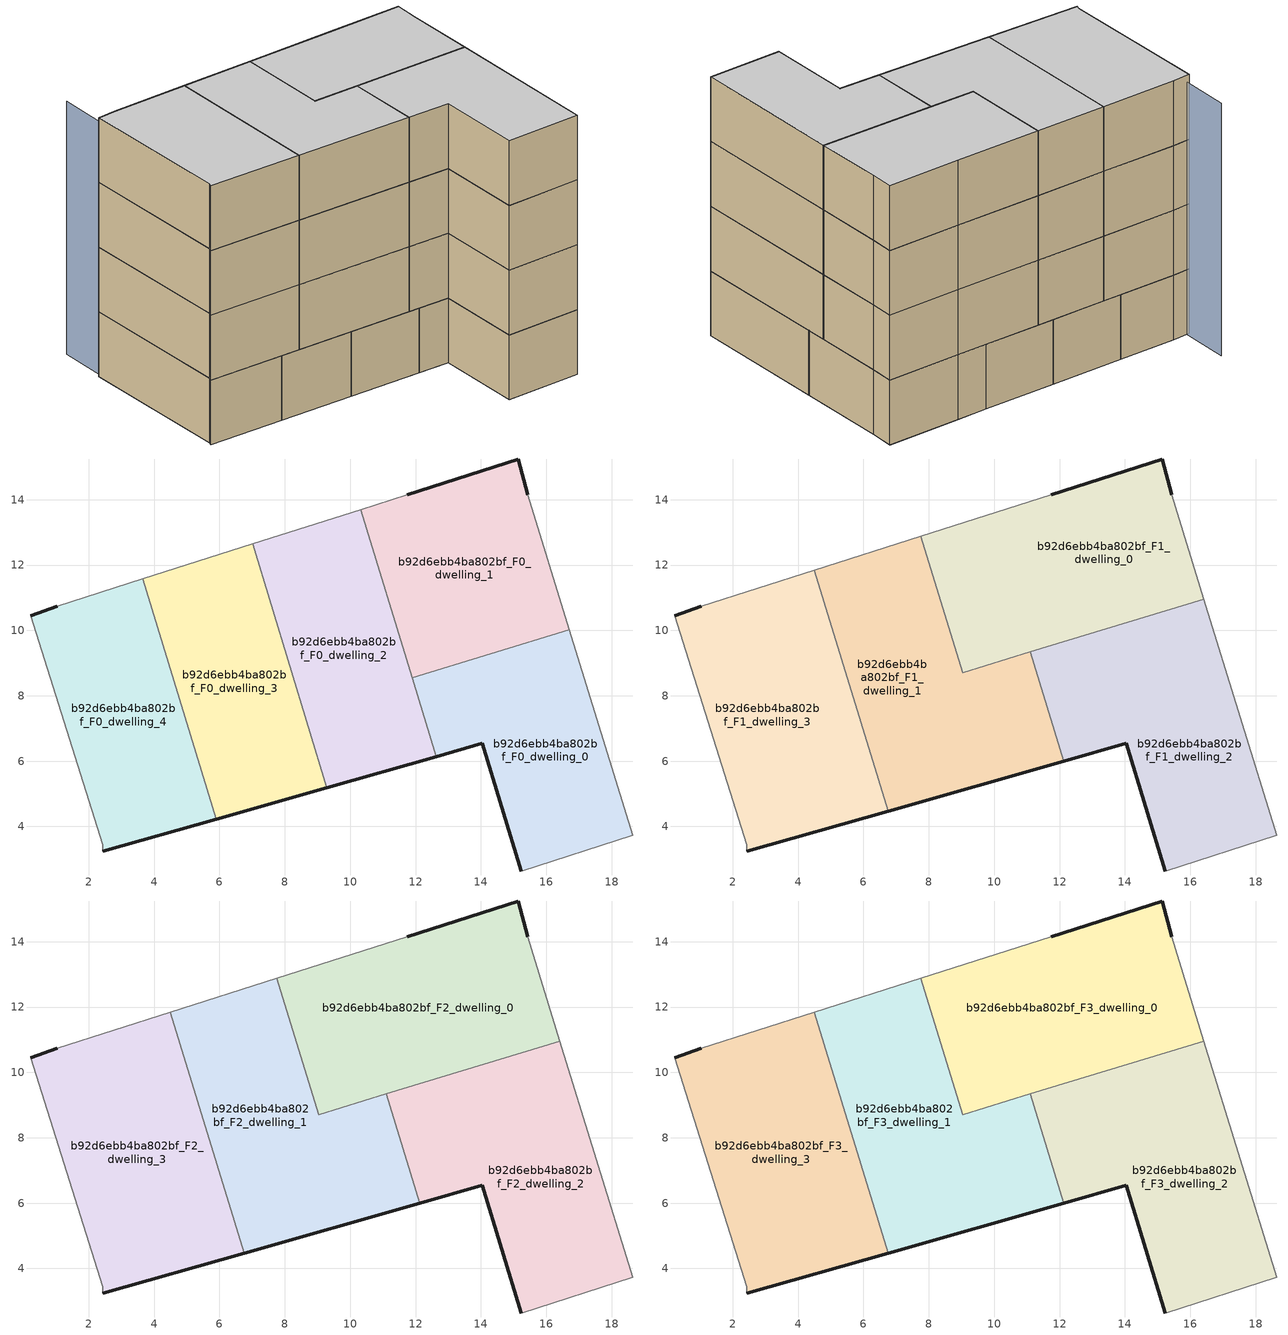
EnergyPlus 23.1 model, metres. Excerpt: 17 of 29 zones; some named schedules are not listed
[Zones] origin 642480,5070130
b92d6ebb4ba802bf_F0_dwelling_0
 floor ground (EU_floor_Construction): 18.64,3.74 16.71,10.01 11.9,8.54 12.63,6.14 14.04,6.54 15.24,2.64 z0
 wall outside (EU_wall_Construction): 15.24,2.64 14.04,6.54 12.63,6.14 z0:3
 wall to b92d6ebb4ba802bf_F0_dwelling_1 (EU_wall_Construction): 11.9,8.54 16.71,10.01 z0:3
 wall adiabatic (EU_wall_Construction): 16.71,10.01 18.64,3.74 15.24,2.64 z0:3
 wall to b92d6ebb4ba802bf_F0_dwelling_2 (EU_wall_Construction): 12.63,6.14 11.9,8.54 z0:3
b92d6ebb4ba802bf_F0_dwelling_1
 floor ground (EU_floor_Construction): 16.71,10.01 15.44,14.14 15.14,15.25 11.74,14.15 10.33,13.7 11.9,8.54 z0
 wall outside (EU_wall_Construction): 11.74,14.15 15.14,15.25 15.44,14.14 z0:3
 wall adiabatic (EU_wall_Construction): 10.33,13.7 11.74,14.15 / 15.44,14.14 16.71,10.01 z0:3
 wall to b92d6ebb4ba802bf_F0_dwelling_2 (EU_wall_Construction): 11.9,8.55 10.33,13.7 z0:3
b92d6ebb4ba802bf_F0_dwelling_2
 floor ground (EU_floor_Construction): 12.63,6.14 10.33,13.7 7.01,12.65 9.29,5.19 z0
 wall outside (EU_wall_Construction): 12.63,6.14 9.29,5.19 z0:3
 wall to b92d6ebb4ba802bf_F0_dwelling_3 (EU_wall_Construction): 9.29,5.19 7.01,12.65 z0:3
 wall adiabatic (EU_wall_Construction): 7.01,12.65 10.33,13.7 z0:3
b92d6ebb4ba802bf_F0_dwelling_3
 floor ground (EU_floor_Construction): 9.29,5.19 7.01,12.65 3.66,11.58 5.9,4.23 z0
 wall outside (EU_wall_Construction): 9.29,5.19 5.9,4.23 z0:3
 wall to b92d6ebb4ba802bf_F0_dwelling_4 (EU_wall_Construction): 5.9,4.23 3.66,11.58 z0:3
 wall adiabatic (EU_wall_Construction): 3.66,11.58 7.01,12.65 z0:3
b92d6ebb4ba802bf_F0_dwelling_4
 floor ground (EU_floor_Construction): 5.9,4.23 3.66,11.58 1.03,10.75 0.23,10.45 2.43,3.44 2.43,3.24 z0
 wall outside (EU_wall_Construction): 0.23,10.45 1.03,10.75 / 5.9,4.23 2.43,3.24 z0:3
 wall adiabatic (EU_wall_Construction): 2.43,3.24 2.43,3.44 0.23,10.45 / 1.03,10.75 3.66,11.58 z0:3
b92d6ebb4ba802bf_F1_dwelling_0
 floor to b92d6ebb4ba802bf_F0_dwelling_1 (EU_floor_Construction): 16.42,10.96 15.44,14.14 15.14,15.25 11.74,14.15 10.33,13.7 11.61,9.49 z3
 floor to b92d6ebb4ba802bf_F0_dwelling_2 (EU_floor_Construction): 11.61,9.49 10.33,13.7 7.76,12.88 9.03,8.71 z3
 wall outside (EU_wall_Construction): 11.74,14.15 15.14,15.25 15.44,14.14 z3:6
 wall adiabatic (EU_wall_Construction): 15.44,14.14 16.42,10.96 / 7.76,12.88 11.74,14.15 z3:6
 wall to b92d6ebb4ba802bf_F1_dwelling_1 (EU_wall_Construction): 11.11,9.34 9.03,8.71 7.76,12.88 z3:6
 wall to b92d6ebb4ba802bf_F1_dwelling_2 (EU_wall_Construction): 16.42,10.96 11.11,9.34 z3:6
b92d6ebb4ba802bf_F1_dwelling_1
 floor to b92d6ebb4ba802bf_F0_dwelling_3 (EU_floor_Construction): 9.29,5.19 7.01,12.65 4.5,11.85 6.75,4.47 z3
 floor to b92d6ebb4ba802bf_F0_dwelling_2 (EU_floor_Construction): 12.13,6 11.11,9.34 9.03,8.71 7.76,12.88 7.01,12.65 9.29,5.19 z3
 wall outside (EU_wall_Construction): 12.13,6 6.75,4.47 z3:6
 wall to b92d6ebb4ba802bf_F1_dwelling_2 (EU_wall_Construction): 11.11,9.34 12.13,6 z3:6
 wall to b92d6ebb4ba802bf_F1_dwelling_3 (EU_wall_Construction): 6.75,4.47 4.5,11.85 z3:6
 wall adiabatic (EU_wall_Construction): 4.5,11.85 7.76,12.88 z3:6
b92d6ebb4ba802bf_F1_dwelling_2
 floor to b92d6ebb4ba802bf_F0_dwelling_0 (EU_floor_Construction): 18.64,3.74 16.71,10.01 11.9,8.54 12.63,6.14 14.04,6.54 15.24,2.64 z3
 floor to b92d6ebb4ba802bf_F0_dwelling_1 (EU_floor_Construction): 16.71,10.01 16.42,10.96 11.61,9.49 11.9,8.54 z3
 floor to b92d6ebb4ba802bf_F0_dwelling_2 (EU_floor_Construction): 12.63,6.14 11.61,9.49 11.11,9.34 12.13,6 z3
 wall outside (EU_wall_Construction): 15.24,2.64 14.04,6.54 12.13,6 z3:6
 wall adiabatic (EU_wall_Construction): 16.42,10.96 18.64,3.74 15.24,2.64 z3:6
b92d6ebb4ba802bf_F1_dwelling_3
 floor to b92d6ebb4ba802bf_F0_dwelling_4 (EU_floor_Construction): 5.9,4.23 3.66,11.58 1.03,10.75 0.23,10.45 2.43,3.44 2.43,3.24 z3
 floor to b92d6ebb4ba802bf_F0_dwelling_3 (EU_floor_Construction): 6.75,4.47 4.5,11.85 3.66,11.58 5.9,4.23 z3
 wall outside (EU_wall_Construction): 6.75,4.47 2.43,3.24 / 0.23,10.45 1.03,10.75 z3:6
 wall adiabatic (EU_wall_Construction): 1.03,10.75 4.5,11.85 / 2.43,3.24 2.43,3.44 0.23,10.45 z3:6
b92d6ebb4ba802bf_F2_dwelling_0
 floor to b92d6ebb4ba802bf_F1_dwelling_0 (EU_floor_Construction): 16.42,10.96 15.44,14.14 15.14,15.25 11.74,14.15 7.76,12.88 9.03,8.71 z6
 wall outside (EU_wall_Construction): 11.74,14.15 15.14,15.25 15.44,14.14 z6:9
 wall adiabatic (EU_wall_Construction): 15.44,14.14 16.42,10.96 / 7.76,12.88 11.74,14.15 z6:9
 wall to b92d6ebb4ba802bf_F2_dwelling_1 (EU_wall_Construction): 11.11,9.34 9.03,8.71 7.76,12.88 z6:9
 wall to b92d6ebb4ba802bf_F2_dwelling_2 (EU_wall_Construction): 16.42,10.96 11.11,9.34 z6:9
b92d6ebb4ba802bf_F2_dwelling_1
 floor to b92d6ebb4ba802bf_F1_dwelling_1 (EU_floor_Construction): 12.13,6 11.11,9.34 9.03,8.71 7.76,12.88 4.5,11.85 6.75,4.47 z6
 wall outside (EU_wall_Construction): 12.13,6 6.75,4.47 z6:9
 wall to b92d6ebb4ba802bf_F2_dwelling_2 (EU_wall_Construction): 11.11,9.34 12.13,6 z6:9
 wall to b92d6ebb4ba802bf_F2_dwelling_3 (EU_wall_Construction): 6.75,4.47 4.5,11.85 z6:9
 wall adiabatic (EU_wall_Construction): 4.5,11.85 7.76,12.88 z6:9
b92d6ebb4ba802bf_F2_dwelling_2
 floor to b92d6ebb4ba802bf_F1_dwelling_2 (EU_floor_Construction): 18.64,3.74 16.42,10.96 11.11,9.34 12.13,6 14.04,6.54 15.24,2.64 z6
 wall outside (EU_wall_Construction): 15.24,2.64 14.04,6.54 12.13,6 z6:9
 wall adiabatic (EU_wall_Construction): 16.42,10.96 18.64,3.74 15.24,2.64 z6:9
b92d6ebb4ba802bf_F2_dwelling_3
 floor to b92d6ebb4ba802bf_F1_dwelling_3 (EU_floor_Construction): 6.75,4.47 4.5,11.85 1.03,10.75 0.23,10.45 2.43,3.44 2.43,3.24 z6
 wall outside (EU_wall_Construction): 6.75,4.47 2.43,3.24 / 0.23,10.45 1.03,10.75 z6:9
 wall adiabatic (EU_wall_Construction): 1.03,10.75 4.5,11.85 / 2.43,3.24 2.43,3.44 0.23,10.45 z6:9
b92d6ebb4ba802bf_F3_dwelling_0
 floor to b92d6ebb4ba802bf_F2_dwelling_0 (EU_floor_Construction): 16.42,10.96 15.44,14.14 15.14,15.25 11.74,14.15 7.76,12.88 9.03,8.71 z9
 wall outside (EU_wall_Construction): 11.74,14.15 15.14,15.25 15.44,14.14 z9:12
 wall adiabatic (EU_wall_Construction): 15.44,14.14 16.42,10.96 / 7.76,12.88 11.74,14.15 z9:12
 wall to b92d6ebb4ba802bf_F3_dwelling_1 (EU_wall_Construction): 11.11,9.34 9.03,8.71 7.76,12.88 z9:12
 wall to b92d6ebb4ba802bf_F3_dwelling_2 (EU_wall_Construction): 16.42,10.96 11.11,9.34 z9:12
 ceiling to b92d6ebb4ba802bf_F4_dwelling_0 (EU_floor_Construction): 15.14,15.25 15.44,14.14 16.42,10.96 9.03,8.71 7.76,12.88 11.74,14.15 z12
b92d6ebb4ba802bf_F3_dwelling_1
 floor to b92d6ebb4ba802bf_F2_dwelling_1 (EU_floor_Construction): 12.13,6 11.11,9.34 9.03,8.71 7.76,12.88 4.5,11.85 6.75,4.47 z9
 wall outside (EU_wall_Construction): 12.13,6 6.75,4.47 z9:12
 wall to b92d6ebb4ba802bf_F3_dwelling_2 (EU_wall_Construction): 11.11,9.34 12.13,6 z9:12
 wall to b92d6ebb4ba802bf_F3_dwelling_3 (EU_wall_Construction): 6.75,4.47 4.5,11.85 z9:12
 wall adiabatic (EU_wall_Construction): 4.5,11.85 7.76,12.88 z9:12
 ceiling to b92d6ebb4ba802bf_F4_dwelling_1 (EU_floor_Construction): 11.11,9.34 12.13,6 6.75,4.47 4.5,11.85 7.76,12.88 9.03,8.71 z12
b92d6ebb4ba802bf_F3_dwelling_2
 floor to b92d6ebb4ba802bf_F2_dwelling_2 (EU_floor_Construction): 18.64,3.74 16.42,10.96 11.11,9.34 12.13,6 14.04,6.54 15.24,2.64 z9
 wall outside (EU_wall_Construction): 15.24,2.64 14.04,6.54 12.13,6 z9:12
 wall adiabatic (EU_wall_Construction): 16.42,10.96 18.64,3.74 15.24,2.64 z9:12
 ceiling to b92d6ebb4ba802bf_F4_dwelling_2 (EU_floor_Construction): 16.42,10.96 18.64,3.74 15.24,2.64 14.04,6.54 12.13,6 11.11,9.34 z12
b92d6ebb4ba802bf_F3_dwelling_3
 floor to b92d6ebb4ba802bf_F2_dwelling_3 (EU_floor_Construction): 6.75,4.47 4.5,11.85 1.03,10.75 0.23,10.45 2.43,3.44 2.43,3.24 z9
 wall outside (EU_wall_Construction): 6.75,4.47 2.43,3.24 / 0.23,10.45 1.03,10.75 z9:12
 wall adiabatic (EU_wall_Construction): 1.03,10.75 4.5,11.85 / 2.43,3.24 2.43,3.44 0.23,10.45 z9:12
 ceiling to b92d6ebb4ba802bf_F4_dwelling_3 (EU_floor_Construction): 4.5,11.85 6.75,4.47 2.43,3.24 2.43,3.44 0.23,10.45 1.03,10.75 z12
shading: -0.31,12.75 2.45,3.39 z0:11.7
[Building]
EU S2 Campaign: North Axis=0; Terrain=City; Solar Distribution=FullExterior
[Site:Location]
Lyon-Bron: Latitude=45.75; Longitude=5; Time Zone=1; Elevation=198
[SizingPeriod:WeatherFileDays]
AnnualSizingPeriod: Begin Month=1; Begin Day of Month=1; End Month=12; End Day of Month=31; Day of Week for Start Day=Monday; Use Weather File Daylight Saving Period=No; Use Weather File Rain and Snow Indicators=No
[MATERIAL]
EU_InternalMass_Material: Roughness=MediumRough; Thickness=0.1; Conductivity=1; Density=1800; Specific Heat=900; Thermal Absorptance=0.9; Solar Absorptance=0.7; Visible Absorptance=0.7
[MATERIAL:NOMASS] Roughness=MediumRough; Thermal Absorptance=0.9; Solar Absorptance=0.7; Visible Absorptance=0.7
Name | Thermal Resistance
EU_wall_NoMass | 0.776494
EU_floor_NoMass | 0.421597
[CONSTRUCTION]
EU_wall_Construction: EU_wall_NoMass
EU_floor_Construction: EU_floor_NoMass
EU_InternalMass_Construction: EU_InternalMass_Material
[ZONE] Type=1; Multiplier=1; Ceiling Height=autocalculate; Floor Area=autocalculate; Part of Total Floor Area=Yes
Name | Volume
b92d6ebb4ba802bf_F0_dwelling_0 | 81.832
b92d6ebb4ba802bf_F1_dwelling_0; b92d6ebb4ba802bf_F2_dwelling_0; b92d6ebb4ba802bf_F3_dwelling_0 | 102.294
b92d6ebb4ba802bf_F0_dwelling_1 | 81.8306
b92d6ebb4ba802bf_F1_dwelling_1; b92d6ebb4ba802bf_F2_dwelling_1; b92d6ebb4ba802bf_F3_dwelling_1 | 102.281
b92d6ebb4ba802bf_F0_dwelling_2 | 81.8298
b92d6ebb4ba802bf_F1_dwelling_2; b92d6ebb4ba802bf_F2_dwelling_2; b92d6ebb4ba802bf_F3_dwelling_2 | 102.298
b92d6ebb4ba802bf_F0_dwelling_3 | 81.835
b92d6ebb4ba802bf_F1_dwelling_3; b92d6ebb4ba802bf_F2_dwelling_3; b92d6ebb4ba802bf_F3_dwelling_3 | 102.292
b92d6ebb4ba802bf_F0_dwelling_4 | 81.8342
[INTERNALMASS] Construction=EU_InternalMass_Construction
Name | Zone or ZoneList | Surface Area
b92d6ebb4ba802bf_F0_dwelling_0_EU_InternalMass | b92d6ebb4ba802bf_F0_dwelling_0 | 27.2773
b92d6ebb4ba802bf_F0_dwelling_1_EU_InternalMass | b92d6ebb4ba802bf_F0_dwelling_1 | 27.2778
b92d6ebb4ba802bf_F0_dwelling_2_EU_InternalMass | b92d6ebb4ba802bf_F0_dwelling_2 | 27.2766
b92d6ebb4ba802bf_F0_dwelling_3_EU_InternalMass | b92d6ebb4ba802bf_F0_dwelling_3 | 27.2782
b92d6ebb4ba802bf_F0_dwelling_4_EU_InternalMass | b92d6ebb4ba802bf_F0_dwelling_4 | 27.2783
b92d6ebb4ba802bf_F1_dwelling_0_EU_InternalMass | b92d6ebb4ba802bf_F1_dwelling_0 | 34.098
b92d6ebb4ba802bf_F1_dwelling_1_EU_InternalMass | b92d6ebb4ba802bf_F1_dwelling_1 | 34.0932
b92d6ebb4ba802bf_F1_dwelling_2_EU_InternalMass | b92d6ebb4ba802bf_F1_dwelling_2 | 34.1008
b92d6ebb4ba802bf_F1_dwelling_3_EU_InternalMass | b92d6ebb4ba802bf_F1_dwelling_3 | 34.0963
b92d6ebb4ba802bf_F2_dwelling_0_EU_InternalMass | b92d6ebb4ba802bf_F2_dwelling_0 | 34.098
b92d6ebb4ba802bf_F2_dwelling_1_EU_InternalMass | b92d6ebb4ba802bf_F2_dwelling_1 | 34.0932
b92d6ebb4ba802bf_F2_dwelling_2_EU_InternalMass | b92d6ebb4ba802bf_F2_dwelling_2 | 34.1008
b92d6ebb4ba802bf_F2_dwelling_3_EU_InternalMass | b92d6ebb4ba802bf_F2_dwelling_3 | 34.0963
b92d6ebb4ba802bf_F3_dwelling_0_EU_InternalMass | b92d6ebb4ba802bf_F3_dwelling_0 | 34.098
b92d6ebb4ba802bf_F3_dwelling_1_EU_InternalMass | b92d6ebb4ba802bf_F3_dwelling_1 | 34.0932
b92d6ebb4ba802bf_F3_dwelling_2_EU_InternalMass | b92d6ebb4ba802bf_F3_dwelling_2 | 34.1008
b92d6ebb4ba802bf_F3_dwelling_3_EU_InternalMass | b92d6ebb4ba802bf_F3_dwelling_3 | 34.0963
[OTHEREQUIPMENT] Fuel Type=Electricity; Design Level Calculation Method=Watts/Area; Power per Zone Floor Area=1; Fraction Latent=0; Fraction Radiant=0; Fraction Lost=0; Carbon Dioxide Generation Rate=0; EndUse Subcategory=EU_Step8_InternalGains
Name | Zone or ZoneList or Space or SpaceList | Schedule
EU_Step8_InternalGain_b92d6ebb4ba802bf_F0_dwelling_0_f000 | b92d6ebb4ba802bf_F0_dwelling_0 | EU_Step8_GainSchedule_b92d6ebb4ba802bf_F0_dwelling_0_f000
EU_Step8_InternalGain_b92d6ebb4ba802bf_F0_dwelling_1_f000 | b92d6ebb4ba802bf_F0_dwelling_1 | EU_Step8_GainSchedule_b92d6ebb4ba802bf_F0_dwelling_1_f000
EU_Step8_InternalGain_b92d6ebb4ba802bf_F0_dwelling_2_f000 | b92d6ebb4ba802bf_F0_dwelling_2 | EU_Step8_GainSchedule_b92d6ebb4ba802bf_F0_dwelling_2_f000
EU_Step8_InternalGain_b92d6ebb4ba802bf_F0_dwelling_3_f000 | b92d6ebb4ba802bf_F0_dwelling_3 | EU_Step8_GainSchedule_b92d6ebb4ba802bf_F0_dwelling_3_f000
EU_Step8_InternalGain_b92d6ebb4ba802bf_F0_dwelling_4_f000 | b92d6ebb4ba802bf_F0_dwelling_4 | EU_Step8_GainSchedule_b92d6ebb4ba802bf_F0_dwelling_4_f000
EU_Step8_InternalGain_b92d6ebb4ba802bf_F1_dwelling_0_f000 | b92d6ebb4ba802bf_F1_dwelling_0 | EU_Step8_GainSchedule_b92d6ebb4ba802bf_F1_dwelling_0_f000
EU_Step8_InternalGain_b92d6ebb4ba802bf_F1_dwelling_1_f000 | b92d6ebb4ba802bf_F1_dwelling_1 | EU_Step8_GainSchedule_b92d6ebb4ba802bf_F1_dwelling_1_f000
EU_Step8_InternalGain_b92d6ebb4ba802bf_F1_dwelling_2_f000 | b92d6ebb4ba802bf_F1_dwelling_2 | EU_Step8_GainSchedule_b92d6ebb4ba802bf_F1_dwelling_2_f000
EU_Step8_InternalGain_b92d6ebb4ba802bf_F1_dwelling_3_f000 | b92d6ebb4ba802bf_F1_dwelling_3 | EU_Step8_GainSchedule_b92d6ebb4ba802bf_F1_dwelling_3_f000
EU_Step8_InternalGain_b92d6ebb4ba802bf_F2_dwelling_0_f000 | b92d6ebb4ba802bf_F2_dwelling_0 | EU_Step8_GainSchedule_b92d6ebb4ba802bf_F2_dwelling_0_f000
EU_Step8_InternalGain_b92d6ebb4ba802bf_F2_dwelling_1_f000 | b92d6ebb4ba802bf_F2_dwelling_1 | EU_Step8_GainSchedule_b92d6ebb4ba802bf_F2_dwelling_1_f000
EU_Step8_InternalGain_b92d6ebb4ba802bf_F2_dwelling_2_f000 | b92d6ebb4ba802bf_F2_dwelling_2 | EU_Step8_GainSchedule_b92d6ebb4ba802bf_F2_dwelling_2_f000
EU_Step8_InternalGain_b92d6ebb4ba802bf_F2_dwelling_3_f000 | b92d6ebb4ba802bf_F2_dwelling_3 | EU_Step8_GainSchedule_b92d6ebb4ba802bf_F2_dwelling_3_f000
EU_Step8_InternalGain_b92d6ebb4ba802bf_F3_dwelling_0_f000 | b92d6ebb4ba802bf_F3_dwelling_0 | EU_Step8_GainSchedule_b92d6ebb4ba802bf_F3_dwelling_0_f000
EU_Step8_InternalGain_b92d6ebb4ba802bf_F3_dwelling_1_f000 | b92d6ebb4ba802bf_F3_dwelling_1 | EU_Step8_GainSchedule_b92d6ebb4ba802bf_F3_dwelling_1_f000
EU_Step8_InternalGain_b92d6ebb4ba802bf_F3_dwelling_2_f000 | b92d6ebb4ba802bf_F3_dwelling_2 | EU_Step8_GainSchedule_b92d6ebb4ba802bf_F3_dwelling_2_f000
EU_Step8_InternalGain_b92d6ebb4ba802bf_F3_dwelling_3_f000 | b92d6ebb4ba802bf_F3_dwelling_3 | EU_Step8_GainSchedule_b92d6ebb4ba802bf_F3_dwelling_3_f000
[ZONEVENTILATION:DESIGNFLOWRATE] Schedule=EU_AlwaysOn; Design Flow Rate Calculation Method=AirChanges/Hour; Air Changes per Hour=0.693814; Ventilation Type=Natural; Fan Pressure Rise=0; Fan Total Efficiency=1; Constant Term Coefficient=1; Temperature Term Coefficient=0; Velocity Term Coefficient=0; Velocity Squared Term Coefficient=0; Minimum Indoor Temperature=-100; Maximum Indoor Temperature=100; Delta Temperature=-100; Minimum Outdoor Temperature=-100; Maximum Outdoor Temperature=100; Maximum Wind Speed=40
Name | Zone or ZoneList or Space or SpaceList
EU_ConstantAir_b92d6ebb4ba802bf_F0_dwelling_0 | b92d6ebb4ba802bf_F0_dwelling_0
EU_ConstantAir_b92d6ebb4ba802bf_F0_dwelling_1 | b92d6ebb4ba802bf_F0_dwelling_1
EU_ConstantAir_b92d6ebb4ba802bf_F0_dwelling_2 | b92d6ebb4ba802bf_F0_dwelling_2
EU_ConstantAir_b92d6ebb4ba802bf_F0_dwelling_3 | b92d6ebb4ba802bf_F0_dwelling_3
EU_ConstantAir_b92d6ebb4ba802bf_F0_dwelling_4 | b92d6ebb4ba802bf_F0_dwelling_4
EU_ConstantAir_b92d6ebb4ba802bf_F1_dwelling_0 | b92d6ebb4ba802bf_F1_dwelling_0
EU_ConstantAir_b92d6ebb4ba802bf_F1_dwelling_1 | b92d6ebb4ba802bf_F1_dwelling_1
EU_ConstantAir_b92d6ebb4ba802bf_F1_dwelling_2 | b92d6ebb4ba802bf_F1_dwelling_2
EU_ConstantAir_b92d6ebb4ba802bf_F1_dwelling_3 | b92d6ebb4ba802bf_F1_dwelling_3
EU_ConstantAir_b92d6ebb4ba802bf_F2_dwelling_0 | b92d6ebb4ba802bf_F2_dwelling_0
EU_ConstantAir_b92d6ebb4ba802bf_F2_dwelling_1 | b92d6ebb4ba802bf_F2_dwelling_1
EU_ConstantAir_b92d6ebb4ba802bf_F2_dwelling_2 | b92d6ebb4ba802bf_F2_dwelling_2
EU_ConstantAir_b92d6ebb4ba802bf_F2_dwelling_3 | b92d6ebb4ba802bf_F2_dwelling_3
EU_ConstantAir_b92d6ebb4ba802bf_F3_dwelling_0 | b92d6ebb4ba802bf_F3_dwelling_0
EU_ConstantAir_b92d6ebb4ba802bf_F3_dwelling_1 | b92d6ebb4ba802bf_F3_dwelling_1
EU_ConstantAir_b92d6ebb4ba802bf_F3_dwelling_2 | b92d6ebb4ba802bf_F3_dwelling_2
EU_ConstantAir_b92d6ebb4ba802bf_F3_dwelling_3 | b92d6ebb4ba802bf_F3_dwelling_3
[HVACTEMPLATE:THERMOSTAT] Constant Heating Setpoint=20; Constant Cooling Setpoint=50
EU_HeatOnly_b92d6ebb4ba802bf_F0_dwelling_0; EU_HeatOnly_b92d6ebb4ba802bf_F0_dwelling_1; EU_HeatOnly_b92d6ebb4ba802bf_F0_dwelling_2; EU_HeatOnly_b92d6ebb4ba802bf_F0_dwelling_3; EU_HeatOnly_b92d6ebb4ba802bf_F0_dwelling_4; EU_HeatOnly_b92d6ebb4ba802bf_F1_dwelling_0; EU_HeatOnly_b92d6ebb4ba802bf_F1_dwelling_1; EU_HeatOnly_b92d6ebb4ba802bf_F1_dwelling_2; EU_HeatOnly_b92d6ebb4ba802bf_F1_dwelling_3; EU_HeatOnly_b92d6ebb4ba802bf_F2_dwelling_0; EU_HeatOnly_b92d6ebb4ba802bf_F2_dwelling_1; EU_HeatOnly_b92d6ebb4ba802bf_F2_dwelling_2; EU_HeatOnly_b92d6ebb4ba802bf_F2_dwelling_3; EU_HeatOnly_b92d6ebb4ba802bf_F3_dwelling_0
